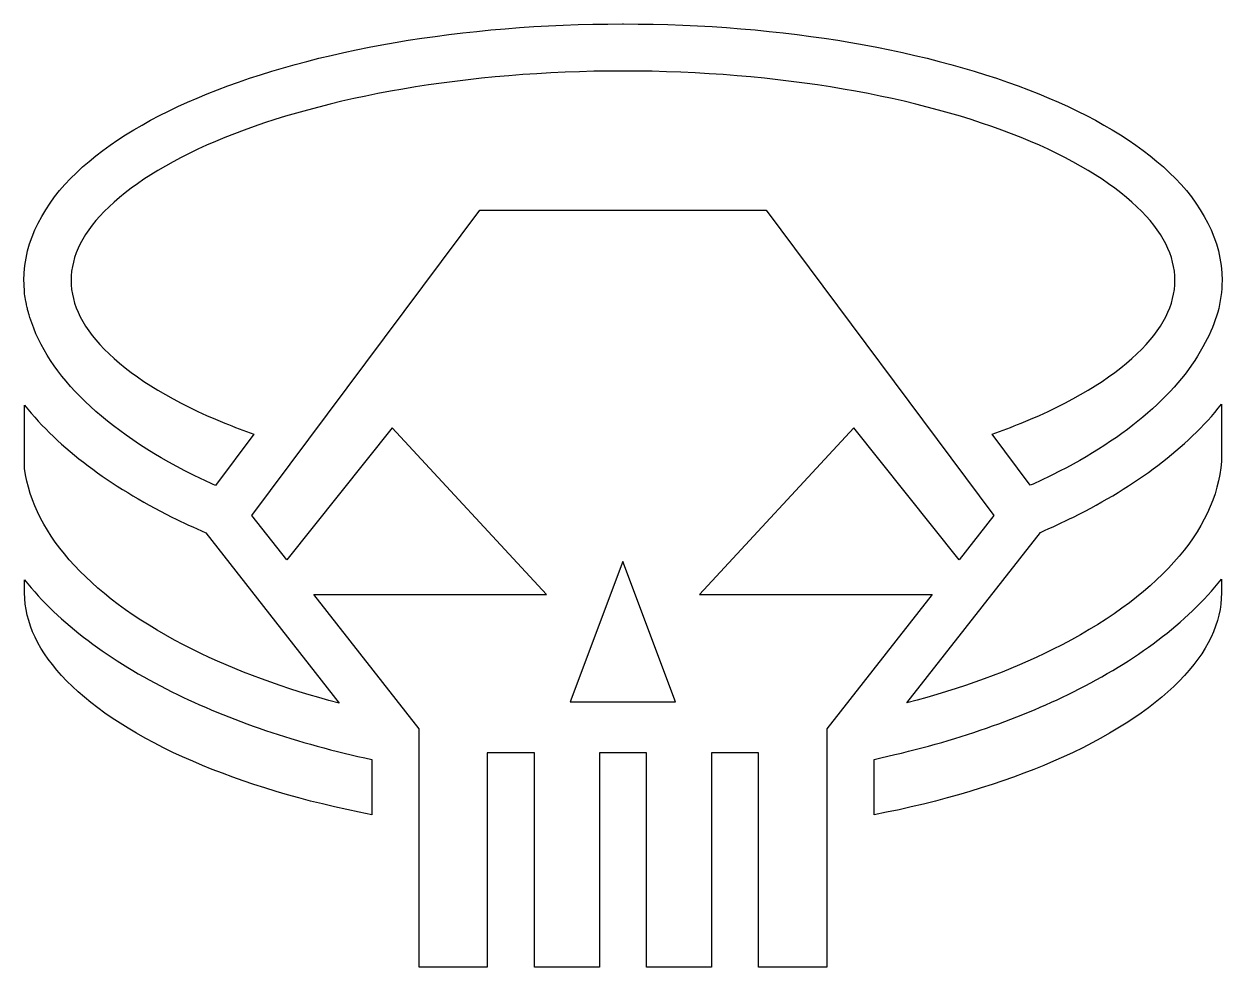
# Model space of a CAD drawing. Header units: centimetres. Extents: x -10 to 10.1, y -7.7 to 8.1.
import ezdxf

# ---------------------------------------------------------------- set-up
doc = ezdxf.new("R2010")
doc.units = ezdxf.units.CM
doc.header["$MEASUREMENT"] = 0
doc.layers.add('Layer 1', color=7, linetype='Continuous')

msp = doc.modelspace()

# ---------------------------------------------------------------- linework, layer by layer
at = {"layer": 'Layer 1'}
for points, knots in [([(0.05988, 8.09836), (-2.64115, 8.09836), (-5.08756, 7.65939), (-6.89396, 6.92799), (-6.89396, 6.92799), (-7.7972, 6.56227), (-8.54243, 6.12444), (-9.08121, 5.60855), (-9.08121, 5.60855), (-9.62012, 5.09275), (-9.95923, 4.47655), (-9.95923, 3.80697), (-9.95923, 3.80697), (-9.95923, 3.73866), (-9.95476, 3.67098), (-9.94784, 3.60372), (-9.94784, 3.60372), (-9.94784, 3.60372), (-9.94784, 3.58146), (-9.94784, 3.58146), (-9.94784, 3.58146), (-9.94227, 3.53845), (-9.93498, 3.49552), (-9.92692, 3.45264), (-9.92692, 3.45264), (-9.92367, 3.43463), (-9.91988, 3.4168), (-9.91612, 3.39888), (-9.91612, 3.39888), (-9.91296, 3.38395), (-9.90971, 3.36903), (-9.90625, 3.35418), (-9.90625, 3.35418), (-9.90077, 3.33057), (-9.89503, 3.30708), (-9.88879, 3.28376), (-9.88879, 3.28376), (-9.88415, 3.2663), (-9.87901, 3.24893), (-9.87395, 3.23147), (-9.87395, 3.23147), (-9.86948, 3.21629), (-9.86531, 3.20102), (-9.86046, 3.18593), (-9.86046, 3.18593), (-9.55727, 2.21118), (-8.60841, 1.28508), (-7.13354, 0.55094), (-7.13354, 0.55094), (-7.01113, 0.49005), (-6.88509, 0.43076), (-6.75614, 0.37291), (-6.75614, 0.37291), (-6.75614, 0.37291), (-6.11375, 1.2339), (-6.11375, 1.2339), (-6.11375, 1.2339), (-6.2809, 1.29251), (-6.44258, 1.35345), (-6.59826, 1.41649), (-6.59826, 1.41649), (-7.43677, 1.75603), (-8.10113, 2.15801), (-8.53638, 2.57472), (-8.53638, 2.57472), (-8.97164, 2.99134), (-9.17118, 3.40037), (-9.17118, 3.80704), (-9.17118, 3.80704), (-9.17118, 4.21371), (-8.97164, 4.62278), (-8.53638, 5.03944), (-8.53638, 5.03944), (-8.10108, 5.45606), (-7.43677, 5.85809), (-6.59821, 6.19767), (-6.59821, 6.19767), (-4.921, 6.87663), (-2.55496, 7.31024), (0.05988, 7.31024), (0.05988, 7.31024), (2.67472, 7.31024), (5.04089, 6.87663), (6.71803, 6.19755), (6.71803, 6.19755), (7.55662, 5.85797), (8.2209, 5.45598), (8.65607, 5.03932), (8.65607, 5.03932), (9.09137, 4.6227), (9.29104, 4.21359), (9.29104, 3.80696), (9.29104, 3.80696), (9.29104, 3.40038), (9.09137, 2.99135), (8.65612, 2.57469), (8.65612, 2.57469), (8.22086, 2.15799), (7.55663, 1.756), (6.71808, 1.41646), (6.71808, 1.41646), (6.56206, 1.35329), (6.39996, 1.29223), (6.23239, 1.23345), (6.23239, 1.23345), (6.23239, 1.23345), (6.8722, 0.37575), (6.8722, 0.37575), (6.8722, 0.37575), (6.99887, 0.43268), (7.12268, 0.49104), (7.24298, 0.55092), (7.24298, 0.55092), (8.50528, 1.17922), (9.38216, 1.9482), (9.79891, 2.7679), (9.79891, 2.7679), (9.9777, 3.09344), (10.07891, 3.44217), (10.07891, 3.80692), (10.07891, 3.80692), (10.07891, 4.47655), (9.73988, 5.09275), (9.20097, 5.60859), (9.20097, 5.60859), (8.66215, 6.12443), (7.91696, 6.56226), (7.01372, 6.92803), (7.01372, 6.92803), (5.20724, 7.65943), (2.76083, 8.09832), (0.0598, 8.09832), (0.0598, 8.09832), (0.0598, 8.09832), (0.05988, 8.09836), (0.05988, 8.09836)], [0, 0, 0, 0, 0.02857143, 0.02857143, 0.02857143, 0.02857143, 0.05714286, 0.05714286, 0.05714286, 0.05714286, 0.08571429, 0.08571429, 0.08571429, 0.08571429, 0.11428571, 0.11428571, 0.11428571, 0.11428571, 0.14285714, 0.14285714, 0.14285714, 0.14285714, 0.17142857, 0.17142857, 0.17142857, 0.17142857, 0.2, 0.2, 0.2, 0.2, 0.22857143, 0.22857143, 0.22857143, 0.22857143, 0.25714286, 0.25714286, 0.25714286, 0.25714286, 0.28571429, 0.28571429, 0.28571429, 0.28571429, 0.31428571, 0.31428571, 0.31428571, 0.31428571, 0.34285714, 0.34285714, 0.34285714, 0.34285714, 0.37142857, 0.37142857, 0.37142857, 0.37142857, 0.4, 0.4, 0.4, 0.4, 0.42857143, 0.42857143, 0.42857143, 0.42857143, 0.45714286, 0.45714286, 0.45714286, 0.45714286, 0.48571429, 0.48571429, 0.48571429, 0.48571429, 0.51428571, 0.51428571, 0.51428571, 0.51428571, 0.54285714, 0.54285714, 0.54285714, 0.54285714, 0.57142857, 0.57142857, 0.57142857, 0.57142857, 0.6, 0.6, 0.6, 0.6, 0.62857143, 0.62857143, 0.62857143, 0.62857143, 0.65714286, 0.65714286, 0.65714286, 0.65714286, 0.68571429, 0.68571429, 0.68571429, 0.68571429, 0.71428571, 0.71428571, 0.71428571, 0.71428571, 0.74285714, 0.74285714, 0.74285714, 0.74285714, 0.77142857, 0.77142857, 0.77142857, 0.77142857, 0.8, 0.8, 0.8, 0.8, 0.82857143, 0.82857143, 0.82857143, 0.82857143, 0.85714286, 0.85714286, 0.85714286, 0.85714286, 0.88571429, 0.88571429, 0.88571429, 0.88571429, 0.91428571, 0.91428571, 0.91428571, 0.91428571, 0.94285714, 0.94285714, 0.94285714, 0.94285714, 1, 1, 1, 1]), ([(-2.33514, 4.98075), (-2.33514, 4.98075), (-6.14543, -0.1265), (-6.14543, -0.1265), (-6.14543, -0.1265), (-6.14543, -0.1265), (-5.56267, -0.87186), (-5.56267, -0.87186), (-5.56267, -0.87186), (-5.56267, -0.87186), (-3.80237, 1.33985), (-3.80237, 1.33985), (-3.80237, 1.33985), (-3.80237, 1.33985), (-1.22127, -1.44998), (-1.22127, -1.44998), (-1.22127, -1.44998), (-1.22127, -1.44998), (-5.11055, -1.44999), (-5.11055, -1.44999), (-5.11055, -1.44999), (-5.11055, -1.44999), (-3.35202, -3.6991), (-3.35202, -3.6991), (-3.35202, -3.6991), (-3.35202, -3.6991), (-3.35202, -7.68722), (-3.35202, -7.68722), (-3.35202, -7.68722), (-3.35202, -7.68722), (-2.20994, -7.68722), (-2.20994, -7.68722), (-2.20994, -7.68722), (-2.20994, -7.68722), (-2.20994, -4.09927), (-2.20994, -4.09927), (-2.20994, -4.09927), (-2.20994, -4.09927), (-1.42195, -4.09927), (-1.42195, -4.09927), (-1.42195, -4.09927), (-1.42195, -4.09927), (-1.42195, -7.68722), (-1.42195, -7.68722), (-1.42195, -7.68722), (-1.42195, -7.68722), (-0.33498, -7.68722), (-0.33498, -7.68722), (-0.33498, -7.68722), (-0.33498, -7.68722), (-0.33498, -4.09927), (-0.33498, -4.09927), (-0.33498, -4.09927), (-0.33498, -4.09927), (0.45301, -4.09927), (0.45301, -4.09927), (0.45301, -4.09927), (0.45301, -4.09927), (0.45301, -7.68722), (0.45301, -7.68722), (0.45301, -7.68722), (0.45301, -7.68722), (1.53997, -7.68722), (1.53997, -7.68722), (1.53997, -7.68722), (1.53997, -7.68722), (1.53997, -4.09927), (1.53997, -4.09927), (1.53997, -4.09927), (1.53997, -4.09927), (2.32809, -4.09927), (2.32809, -4.09927), (2.32809, -4.09927), (2.32809, -4.09927), (2.32809, -7.68722), (2.32809, -7.68722), (2.32809, -7.68722), (2.32809, -7.68722), (3.4703, -7.68722), (3.4703, -7.68722), (3.4703, -7.68722), (3.4703, -7.68722), (3.4703, -3.6991), (3.4703, -3.6991), (3.4703, -3.6991), (3.4703, -3.6991), (5.22892, -1.45003), (5.22892, -1.45003), (5.22892, -1.45003), (5.22892, -1.45003), (1.33942, -1.45003), (1.33942, -1.45003), (1.33942, -1.45003), (1.33942, -1.45003), (3.92052, 1.33989), (3.92052, 1.33989), (3.92052, 1.33989), (3.92052, 1.33989), (5.68082, -0.87203), (5.68082, -0.87203), (5.68082, -0.87203), (5.68082, -0.87203), (6.26371, -0.1265), (6.26371, -0.1265), (6.26371, -0.1265), (6.26371, -0.1265), (2.45341, 4.98076), (2.45341, 4.98076), (2.45341, 4.98076), (2.45341, 4.98076), (-2.33518, 4.98075), (-2.33518, 4.98075), (-2.33518, 4.98075), (-2.33518, 4.98075), (-2.33514, 4.98075), (-2.33514, 4.98075)], [0, 0, 0, 0, 0.03333333, 0.03333333, 0.03333333, 0.03333333, 0.06666667, 0.06666667, 0.06666667, 0.06666667, 0.1, 0.1, 0.1, 0.1, 0.13333333, 0.13333333, 0.13333333, 0.13333333, 0.16666667, 0.16666667, 0.16666667, 0.16666667, 0.2, 0.2, 0.2, 0.2, 0.23333333, 0.23333333, 0.23333333, 0.23333333, 0.26666667, 0.26666667, 0.26666667, 0.26666667, 0.3, 0.3, 0.3, 0.3, 0.33333333, 0.33333333, 0.33333333, 0.33333333, 0.36666667, 0.36666667, 0.36666667, 0.36666667, 0.4, 0.4, 0.4, 0.4, 0.43333333, 0.43333333, 0.43333333, 0.43333333, 0.46666667, 0.46666667, 0.46666667, 0.46666667, 0.5, 0.5, 0.5, 0.5, 0.53333333, 0.53333333, 0.53333333, 0.53333333, 0.56666667, 0.56666667, 0.56666667, 0.56666667, 0.6, 0.6, 0.6, 0.6, 0.63333333, 0.63333333, 0.63333333, 0.63333333, 0.66666667, 0.66666667, 0.66666667, 0.66666667, 0.7, 0.7, 0.7, 0.7, 0.73333333, 0.73333333, 0.73333333, 0.73333333, 0.76666667, 0.76666667, 0.76666667, 0.76666667, 0.8, 0.8, 0.8, 0.8, 0.83333333, 0.83333333, 0.83333333, 0.83333333, 0.86666667, 0.86666667, 0.86666667, 0.86666667, 0.9, 0.9, 0.9, 0.9, 0.93333333, 0.93333333, 0.93333333, 0.93333333, 1, 1, 1, 1]), ([(-9.94785, 1.71813), (-9.94785, 1.71813), (-9.94785, 0.65592), (-9.94785, 0.65592), (-9.94785, 0.65592), (-9.80342, -0.46178), (-8.80678, -1.54175), (-7.13356, -2.37461), (-7.13356, -2.37461), (-6.42261, -2.7284), (-5.59772, -3.03159), (-4.68799, -3.26984), (-4.68799, -3.26984), (-4.68799, -3.26984), (-6.91851, -0.41718), (-6.91851, -0.41718), (-6.91851, -0.41718), (-7.11312, -0.33314), (-7.3019, -0.24556), (-7.48466, -0.1546), (-7.48466, -0.1546), (-8.5182, 0.35985), (-9.37201, 0.99292), (-9.94786, 1.71816), (-9.94786, 1.71816), (-9.94786, 1.71816), (-9.94785, 1.71813), (-9.94785, 1.71813)], [0, 0, 0, 0, 0.125, 0.125, 0.125, 0.125, 0.25, 0.25, 0.25, 0.25, 0.375, 0.375, 0.375, 0.375, 0.5, 0.5, 0.5, 0.5, 0.625, 0.625, 0.625, 0.625, 0.75, 0.75, 0.75, 0.75, 1, 1, 1, 1]), ([(10.06958, 1.73331), (9.49357, 1.0017), (8.63494, 0.36344), (7.59419, -0.15455), (7.59419, -0.15455), (7.41565, -0.24344), (7.23121, -0.32896), (7.04137, -0.41123), (7.04137, -0.41123), (7.04137, -0.41123), (4.80845, -3.26697), (4.80845, -3.26697), (4.80845, -3.26697), (5.71388, -3.02914), (6.53502, -2.72701), (7.24306, -2.37457), (7.24306, -2.37457), (8.97591, -1.51207), (9.98322, -0.38454), (10.06958, 0.7755), (10.06958, 0.7755), (10.06958, 0.7755), (10.06958, 1.73335), (10.06958, 1.73335), (10.06958, 1.73335), (10.06958, 1.73335), (10.06958, 1.73331), (10.06958, 1.73331)], [0, 0, 0, 0, 0.125, 0.125, 0.125, 0.125, 0.25, 0.25, 0.25, 0.25, 0.375, 0.375, 0.375, 0.375, 0.5, 0.5, 0.5, 0.5, 0.625, 0.625, 0.625, 0.625, 0.75, 0.75, 0.75, 0.75, 1, 1, 1, 1]), ([(0.05912, -0.90159), (0.05912, -0.90159), (0.94056, -3.24529), (0.94056, -3.24529), (0.94056, -3.24529), (0.94056, -3.24529), (-0.82236, -3.24529), (-0.82236, -3.24529), (-0.82236, -3.24529), (-0.82236, -3.24529), (0.05912, -0.90159), (0.05912, -0.90159)], [0, 0, 0, 0, 0.25, 0.25, 0.25, 0.25, 0.5, 0.5, 0.5, 0.5, 1, 1, 1, 1]), ([(10.06958, -1.19213), (9.49357, -1.92383), (8.63494, -2.56217), (7.59419, -3.0802), (7.59419, -3.0802), (6.63373, -3.55826), (5.50477, -3.94266), (4.25828, -4.21043), (4.25828, -4.21043), (4.25828, -4.21043), (4.25828, -5.13981), (4.25828, -5.13981), (4.25828, -5.13981), (5.38948, -4.91893), (6.40615, -4.61284), (7.25921, -4.24387), (7.25921, -4.24387), (8.16717, -3.85116), (8.88761, -3.3866), (9.36407, -2.89964), (9.36407, -2.89964), (9.84057, -2.4126), (10.06954, -1.92202), (10.06954, -1.42418), (10.06954, -1.42418), (10.06954, -1.42418), (10.06954, -1.19226), (10.06954, -1.19226), (10.06954, -1.19226), (10.06954, -1.19226), (10.06958, -1.19213), (10.06958, -1.19213)], [0, 0, 0, 0, 0.11111111, 0.11111111, 0.11111111, 0.11111111, 0.22222222, 0.22222222, 0.22222222, 0.22222222, 0.33333333, 0.33333333, 0.33333333, 0.33333333, 0.44444444, 0.44444444, 0.44444444, 0.44444444, 0.55555556, 0.55555556, 0.55555556, 0.55555556, 0.66666667, 0.66666667, 0.66666667, 0.66666667, 0.77777778, 0.77777778, 0.77777778, 0.77777778, 1, 1, 1, 1]), ([(-9.94785, -1.20731), (-9.94785, -1.20731), (-9.94785, -1.42418), (-9.94785, -1.42418), (-9.94785, -1.42418), (-9.94785, -1.92197), (-9.71875, -2.4126), (-9.2423, -2.89964), (-9.2423, -2.89964), (-8.7658, -3.3866), (-8.0454, -3.85112), (-7.13744, -4.24387), (-7.13744, -4.24387), (-6.28523, -4.6125), (-5.26982, -4.91839), (-4.14006, -5.13922), (-4.14006, -5.13922), (-4.14006, -5.13922), (-4.14006, -4.21237), (-4.14006, -4.21237), (-4.14006, -4.21237), (-5.39005, -3.94452), (-6.52196, -3.5594), (-7.48465, -3.08024), (-7.48465, -3.08024), (-8.51819, -2.56579), (-9.372, -1.93264), (-9.94785, -1.20739), (-9.94785, -1.20739), (-9.94785, -1.20739), (-9.94785, -1.20731), (-9.94785, -1.20731)], [0, 0, 0, 0, 0.11111111, 0.11111111, 0.11111111, 0.11111111, 0.22222222, 0.22222222, 0.22222222, 0.22222222, 0.33333333, 0.33333333, 0.33333333, 0.33333333, 0.44444444, 0.44444444, 0.44444444, 0.44444444, 0.55555556, 0.55555556, 0.55555556, 0.55555556, 0.66666667, 0.66666667, 0.66666667, 0.66666667, 0.77777778, 0.77777778, 0.77777778, 0.77777778, 1, 1, 1, 1])]:
    msp.add_open_spline(points, degree=3, knots=knots, dxfattribs=at)

doc.saveas('drawing.dxf')
